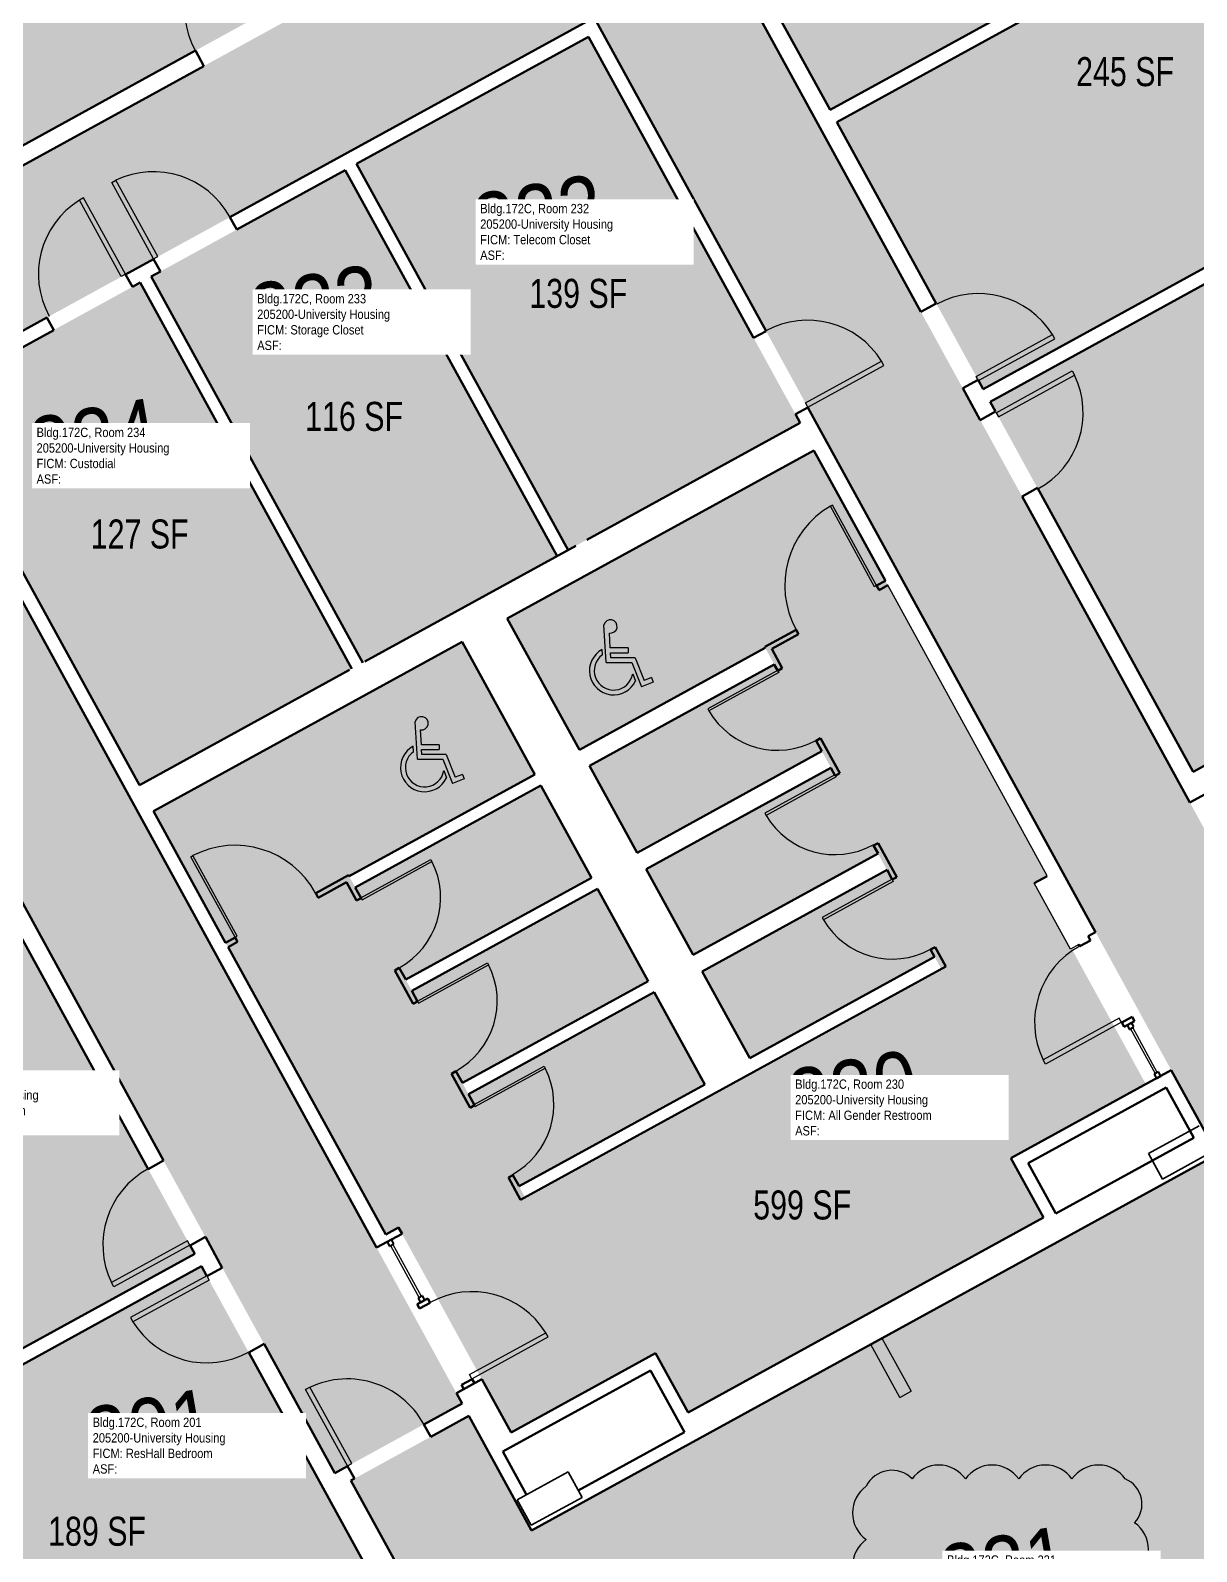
# Model space of a CAD drawing. Header units: inches. Extents: x 69235346 to 69237486, y 27657583 to 27660075.
# Drawn here: x 69235796 to 69236278, y 27659093 to 27659722 of the extents above; entities that cross this region are included whole.
import ezdxf
from ezdxf.enums import TextEntityAlignment as Align

# ---------------------------------------------------------------- set-up
doc = ezdxf.new("R2010")
doc.units = ezdxf.units.IN
doc.header["$LTSCALE"] = 100
doc.header["$MEASUREMENT"] = 0
doc.layers.get('0').update_dxf_attribs({"linetype": 'CONTINUOUS'})
for name, color, linetype in [('A-COLS', 5, 'CONTINUOUS'), ('A-DOOR', 2, 'CONTINUOUS'), ('A-GLAZ', 1, 'CONTINUOUS'), ('A-IDEN-ICON', 4, 'CONTINUOUS'), ('A-IDEN-RNUM', 7, 'CONTINUOUS'), ('A-IDEN-SNUM', 4, 'CONTINUOUS'), ('A-IDEN-VNUM', 4, 'CONTINUOUS'), ('A-WALL', 5, 'CONTINUOUS'), ('AREA-TEXT', 3, 'CONTINUOUS'), ('Rooms-Category-Color', 7, 'CONTINUOUS'), ('Rooms-College-Color', 7, 'CONTINUOUS'), ('Rooms-Department-Color', 7, 'CONTINUOUS'), ('Rooms-Division-Color', 7, 'CONTINUOUS'), ('Rooms-Information', 7, 'CONTINUOUS')]:
    doc.layers.add(name, color=color, linetype=linetype)
doc.layers.add('A-REV', color=1, linetype='CONTINUOUS', true_color=0xff0000)
doc.styles.add('CP_AREA', font='arial.ttf', dxfattribs={"height": 15})
doc.styles.add('CP_ROOMSNUMBER', font='arial.ttf', dxfattribs={"height": 1})
doc.styles.add('CP_ROOMVNUMBER', font='arial.ttf', dxfattribs={"width": 0.85, "height": 0.075})

# ---------------------------------------------------------------- blocks, each defined once
blk = doc.blocks.new('CPHC')
for p, q in [((5.49, 8), (5.01, 15.77)), ((6.31, 11), (6.12, 14.1)), ((4.7, 9.57), (4.63, 10.7)), ((10, 11), (6.31, 11)), ((6.37, 10), (10, 10)), ((6.43, 9), (6.37, 10)), ((10, 11), (10, 10)), ((5.49, 8), (10.79, 8)), ((11.48, 9), (6.43, 9)), ((10.79, 8), (12.74, 2.99)), ((11.48, 9), (13.31, 4.28)), ((10.95, 5.66), (11.53, 4.17)), ((15.18, 3.93), (12.74, 2.99)), ((14.82, 4.87), (13.31, 4.28)), ((14.82, 4.87), (15.18, 3.93))]:
    blk.add_line(p, q)
for centre, radius, start, end in [((6.35, 15.46), 1.38, 260.2584, 166.6451), ((7, 6.3), 5, 118.3454, 334.8586), ((7, 6.3), 4, 125.1719, 350.8537)]:
    blk.add_arc(centre, radius, start, end)

msp = doc.modelspace()

# ---------------------------------------------------------------- hatches: boundary and pattern name
at = {"layer": 'Rooms-Category-Color', "true_color": 0x728ef3}
for points in [[(69235727.57, 27659638.97), (69235981.57, 27659778.27), (69235894.35, 27659937.3), (69235640.36, 27659798)], [(69236179.63, 27659773.13), (69236262.21, 27659818.42), (69236202.56, 27659927.19), (69236182.17, 27659916.01), (69236180.55, 27659918.97), (69236042.07, 27659843.03), (69236126.43, 27659689.2), (69236202.71, 27659731.04)], [(69236267.89, 27659814.83), (69236264.98, 27659813.24), (69236187.61, 27659770.8), (69236210.69, 27659728.71), (69236129.26, 27659684.05), (69236189.82, 27659573.63), (69236328.29, 27659649.58), (69236326.91, 27659652.1), (69236347.96, 27659663.64), (69236349.34, 27659661.12), (69236390.82, 27659683.87), (69236307.18, 27659836.38), (69236298.8, 27659831.78), (69236281.86, 27659822.49)], [(69235925.82, 27659664.29), (69235845.48, 27659620.23), (69235933.08, 27659460.51), (69236013.42, 27659504.57)], [(69236329.84, 27659499.24), (69236412.42, 27659544.53), (69236353.07, 27659652.76), (69236332.68, 27659641.58), (69236331.07, 27659644.4), (69236192.64, 27659568.48), (69236276.64, 27659415.32), (69236352.92, 27659457.15)], [(69235791.35, 27659347.47), (69235652.93, 27659271.56), (69235654.1, 27659269.42), (69235633.66, 27659258.21), (69235704.62, 27659128.83), (69235863.48, 27659215.95)], [(69235800.31, 27659002.82), (69235938.73, 27659078.73), (69235916.56, 27659119.17), (69235915.12, 27659121.8), (69235866.3, 27659210.8), (69235707.44, 27659123.67), (69235778.4, 27658994.29), (69235798.84, 27659005.5)]]:
    msp.add_hatch(color=171, dxfattribs=at).paths.add_polyline_path(points)
at = {"layer": 'Rooms-Category-Color', "true_color": 0xadadad}
for points in [[(69235987.48, 27659927.49), (69235934.92, 27659898.67), (69235999.96, 27659780.09), (69235987.08, 27659773.02), (69235729.03, 27659631.5), (69235716.15, 27659624.44), (69235651.12, 27659743.02), (69235600.86, 27659715.46), (69235598.51, 27659714.17), (69235611.91, 27659689.73), (69235616.12, 27659682.06), (69235646.11, 27659627.37), (69235648.16, 27659623.64), (69235648.19, 27659623.59), (69235720.74, 27659491.3), (69235796.29, 27659353.53), (69235871.25, 27659216.86), (69235921.5, 27659125.23), (69235974.11, 27659154.08), (69235971.51, 27659158.83), (69235938.89, 27659218.31), (69235937.37, 27659221.08), (69235835.4, 27659407.01), (69235745, 27659571.83), (69235840.36, 27659624.12), (69235933.08, 27659674.97), (69236028.76, 27659727.45), (69236086.18, 27659622.75), (69236119.15, 27659562.63), (69236221.84, 27659375.38), (69236236.87, 27659347.98), (69236267.36, 27659292.39), (69236267.63, 27659291.9), (69236268.89, 27659289.6), (69236279.98, 27659269.38), (69236284.58, 27659260.99), (69236286.14, 27659258.14), (69236379.22, 27659088.43), (69236379.25, 27659088.37), (69236380.51, 27659086.07), (69236386.68, 27659074.83), (69236399.9, 27659050.73), (69236401.64, 27659047.55), (69236401.67, 27659047.49), (69236441.55, 27658974.77), (69236448.97, 27658961.24), (69236461.04, 27658967.86), (69236491.42, 27658984.52), (69236501.58, 27658990.09), (69236497.85, 27658996.89), (69236445.14, 27659093), (69236410.67, 27659155.86), (69236335.71, 27659292.53), (69236271.7, 27659409.25), (69236184.87, 27659567.57), (69236121.49, 27659683.14), (69236034.3, 27659842.12), (69236004.69, 27659896.11)], [(69236114.03, 27659559.75), (69236026.43, 27659719.47), (69235930.42, 27659666.82), (69236018.02, 27659507.1)], [(69235840.88, 27659617.71), (69235752.98, 27659569.5), (69235840.58, 27659409.78), (69235928.48, 27659457.99)], [(69235977.03, 27659281.6), (69235976.79, 27659282.04), (69235974.02, 27659287.08), (69236050.47, 27659329.01), (69236030.03, 27659366.27), (69235953.58, 27659324.35), (69235953.34, 27659324.78), (69235950.58, 27659329.83), (69236027.02, 27659371.75), (69236006.59, 27659409.01), (69235930.14, 27659367.09), (69235927.38, 27659372.13), (69236004.26, 27659414.3), (69235974.21, 27659469.1), (69235846.47, 27659399.04), (69235942.52, 27659223.9), (69235947.89, 27659226.85), (69235949.53, 27659223.86), (69235982.06, 27659164.54), (69235994.4, 27659142.05), (69236054.19, 27659174.84), (69236067.66, 27659150.29), (69236214.26, 27659230.7), (69236200.55, 27659255.69), (69236256.87, 27659286.57), (69236226.32, 27659342.27), (69236225.88, 27659342.03), (69236210.88, 27659369.37), (69236216.25, 27659372.31), (69236119.72, 27659548.33), (69236024.86, 27659496.31), (69235992.86, 27659478.76), (69236022.67, 27659424.39), (69236099.61, 27659466.59), (69236103.34, 27659459.8), (69236061.91, 27659437.07), (69236026.84, 27659417.84), (69236046.31, 27659382.33), (69236081.39, 27659401.56), (69236122.81, 27659424.29), (69236123.05, 27659423.85), (69236126.78, 27659417.05), (69236085.35, 27659394.33), (69236050.28, 27659375.1), (69236069.76, 27659339.59), (69236104.83, 27659358.82), (69236146.26, 27659381.54), (69236146.5, 27659381.1), (69236150.22, 27659374.31), (69236108.79, 27659351.59), (69236073.72, 27659332.35), (69236093.2, 27659296.84), (69236128.27, 27659316.08), (69236169.7, 27659338.8), (69236169.94, 27659338.36), (69236172.7, 27659333.32), (69236141.14, 27659316.01), (69236032.03, 27659256.17), (69236000.47, 27659238.86), (69236000.23, 27659239.3), (69235997.46, 27659244.34), (69236073.91, 27659286.26), (69236053.47, 27659323.53)], [(69236278.29, 27658880.46), (69236328.27, 27658907.87), (69236328, 27658908.36), (69236284.6, 27658987.49), (69236263.95, 27659025.14), (69236268.55, 27659027.67), (69236287.46, 27658993.2), (69236359.52, 27659032.72), (69236340.61, 27659067.19), (69236374.1, 27659085.55), (69236281.53, 27659254.33), (69236143.29, 27659178.52), (69236071.26, 27659139.01), (69236070.94, 27659138.84), (69236024.74, 27659113.5), (69236005.23, 27659102.8), (69236002.93, 27659101.54), (69236001.67, 27659103.84), (69235996.23, 27659113.76), (69235985.14, 27659133.98), (69235983.87, 27659136.28), (69235976.94, 27659148.93), (69235928.16, 27659122.18), (69235954.16, 27659074.79), (69235941.22, 27659067.7), (69236030.27, 27658905.33), (69236210.46, 27659004.14)]]:
    msp.add_hatch(color=253, dxfattribs=at).paths.add_polyline_path(points)
at = {"layer": 'Rooms-College-Color', "true_color": 0xadadad}
for points in [[(69235727.57, 27659638.97), (69235981.57, 27659778.27), (69235894.35, 27659937.3), (69235640.36, 27659798)], [(69235987.48, 27659927.49), (69235934.92, 27659898.67), (69235999.96, 27659780.09), (69235987.08, 27659773.02), (69235729.03, 27659631.5), (69235716.15, 27659624.44), (69235651.12, 27659743.02), (69235600.86, 27659715.46), (69235598.51, 27659714.17), (69235611.91, 27659689.73), (69235616.12, 27659682.06), (69235646.11, 27659627.37), (69235648.16, 27659623.64), (69235648.19, 27659623.59), (69235720.74, 27659491.3), (69235796.29, 27659353.53), (69235871.25, 27659216.86), (69235921.5, 27659125.23), (69235974.11, 27659154.08), (69235971.51, 27659158.83), (69235938.89, 27659218.31), (69235937.37, 27659221.08), (69235835.4, 27659407.01), (69235745, 27659571.83), (69235840.36, 27659624.12), (69235933.08, 27659674.97), (69236028.76, 27659727.45), (69236086.18, 27659622.75), (69236119.15, 27659562.63), (69236221.84, 27659375.38), (69236236.87, 27659347.98), (69236267.36, 27659292.39), (69236267.63, 27659291.9), (69236268.89, 27659289.6), (69236279.98, 27659269.38), (69236284.58, 27659260.99), (69236286.14, 27659258.14), (69236379.22, 27659088.43), (69236379.25, 27659088.37), (69236380.51, 27659086.07), (69236386.68, 27659074.83), (69236399.9, 27659050.73), (69236401.64, 27659047.55), (69236401.67, 27659047.49), (69236441.55, 27658974.77), (69236448.97, 27658961.24), (69236461.04, 27658967.86), (69236491.42, 27658984.52), (69236501.58, 27658990.09), (69236497.85, 27658996.89), (69236445.14, 27659093), (69236410.67, 27659155.86), (69236335.71, 27659292.53), (69236271.7, 27659409.25), (69236184.87, 27659567.57), (69236121.49, 27659683.14), (69236034.3, 27659842.12), (69236004.69, 27659896.11)], [(69236179.63, 27659773.13), (69236262.21, 27659818.42), (69236202.56, 27659927.19), (69236182.17, 27659916.01), (69236180.55, 27659918.97), (69236042.07, 27659843.03), (69236126.43, 27659689.2), (69236202.71, 27659731.04)], [(69236267.89, 27659814.83), (69236264.98, 27659813.24), (69236187.61, 27659770.8), (69236210.69, 27659728.71), (69236129.26, 27659684.05), (69236189.82, 27659573.63), (69236328.29, 27659649.58), (69236326.91, 27659652.1), (69236347.96, 27659663.64), (69236349.34, 27659661.12), (69236390.82, 27659683.87), (69236307.18, 27659836.38), (69236298.8, 27659831.78), (69236281.86, 27659822.49)], [(69236114.03, 27659559.75), (69236026.43, 27659719.47), (69235930.42, 27659666.82), (69236018.02, 27659507.1)], [(69235925.82, 27659664.29), (69235845.48, 27659620.23), (69235933.08, 27659460.51), (69236013.42, 27659504.57)], [(69236329.84, 27659499.24), (69236412.42, 27659544.53), (69236353.07, 27659652.76), (69236332.68, 27659641.58), (69236331.07, 27659644.4), (69236192.64, 27659568.48), (69236276.64, 27659415.32), (69236352.92, 27659457.15)], [(69235840.88, 27659617.71), (69235752.98, 27659569.5), (69235840.58, 27659409.78), (69235928.48, 27659457.99)], [(69235977.03, 27659281.6), (69235976.79, 27659282.04), (69235974.02, 27659287.08), (69236050.47, 27659329.01), (69236030.03, 27659366.27), (69235953.58, 27659324.35), (69235953.34, 27659324.78), (69235950.58, 27659329.83), (69236027.02, 27659371.75), (69236006.59, 27659409.01), (69235930.14, 27659367.09), (69235927.38, 27659372.13), (69236004.26, 27659414.3), (69235974.21, 27659469.1), (69235846.47, 27659399.04), (69235942.52, 27659223.9), (69235947.89, 27659226.85), (69235949.53, 27659223.86), (69235982.06, 27659164.54), (69235994.4, 27659142.05), (69236054.19, 27659174.84), (69236067.66, 27659150.29), (69236214.26, 27659230.7), (69236200.55, 27659255.69), (69236256.87, 27659286.57), (69236226.32, 27659342.27), (69236225.88, 27659342.03), (69236210.88, 27659369.37), (69236216.25, 27659372.31), (69236119.72, 27659548.33), (69236024.86, 27659496.31), (69235992.86, 27659478.76), (69236022.67, 27659424.39), (69236099.61, 27659466.59), (69236103.34, 27659459.8), (69236061.91, 27659437.07), (69236026.84, 27659417.84), (69236046.31, 27659382.33), (69236081.39, 27659401.56), (69236122.81, 27659424.29), (69236123.05, 27659423.85), (69236126.78, 27659417.05), (69236085.35, 27659394.33), (69236050.28, 27659375.1), (69236069.76, 27659339.59), (69236104.83, 27659358.82), (69236146.26, 27659381.54), (69236146.5, 27659381.1), (69236150.22, 27659374.31), (69236108.79, 27659351.59), (69236073.72, 27659332.35), (69236093.2, 27659296.84), (69236128.27, 27659316.08), (69236169.7, 27659338.8), (69236169.94, 27659338.36), (69236172.7, 27659333.32), (69236141.14, 27659316.01), (69236032.03, 27659256.17), (69236000.47, 27659238.86), (69236000.23, 27659239.3), (69235997.46, 27659244.34), (69236073.91, 27659286.26), (69236053.47, 27659323.53)], [(69235791.35, 27659347.47), (69235652.93, 27659271.56), (69235654.1, 27659269.42), (69235633.66, 27659258.21), (69235704.62, 27659128.83), (69235863.48, 27659215.95)], [(69236278.29, 27658880.46), (69236328.27, 27658907.87), (69236328, 27658908.36), (69236284.6, 27658987.49), (69236263.95, 27659025.14), (69236268.55, 27659027.67), (69236287.46, 27658993.2), (69236359.52, 27659032.72), (69236340.61, 27659067.19), (69236374.1, 27659085.55), (69236281.53, 27659254.33), (69236143.29, 27659178.52), (69236071.26, 27659139.01), (69236070.94, 27659138.84), (69236024.74, 27659113.5), (69236005.23, 27659102.8), (69236002.93, 27659101.54), (69236001.67, 27659103.84), (69235996.23, 27659113.76), (69235985.14, 27659133.98), (69235983.87, 27659136.28), (69235976.94, 27659148.93), (69235928.16, 27659122.18), (69235954.16, 27659074.79), (69235941.22, 27659067.7), (69236030.27, 27658905.33), (69236210.46, 27659004.14)], [(69235800.31, 27659002.82), (69235938.73, 27659078.73), (69235916.56, 27659119.17), (69235915.12, 27659121.8), (69235866.3, 27659210.8), (69235707.44, 27659123.67), (69235778.4, 27658994.29), (69235798.84, 27659005.5)]]:
    msp.add_hatch(color=253, dxfattribs=at).paths.add_polyline_path(points)
at = {"layer": 'Rooms-Department-Color', "true_color": 0x604aed}
for points in [[(69235727.57, 27659638.97), (69235981.57, 27659778.27), (69235894.35, 27659937.3), (69235640.36, 27659798)], [(69236179.63, 27659773.13), (69236262.21, 27659818.42), (69236202.56, 27659927.19), (69236182.17, 27659916.01), (69236180.55, 27659918.97), (69236042.07, 27659843.03), (69236126.43, 27659689.2), (69236202.71, 27659731.04)], [(69236267.89, 27659814.83), (69236264.98, 27659813.24), (69236187.61, 27659770.8), (69236210.69, 27659728.71), (69236129.26, 27659684.05), (69236189.82, 27659573.63), (69236328.29, 27659649.58), (69236326.91, 27659652.1), (69236347.96, 27659663.64), (69236349.34, 27659661.12), (69236390.82, 27659683.87), (69236307.18, 27659836.38), (69236298.8, 27659831.78), (69236281.86, 27659822.49)], [(69235925.82, 27659664.29), (69235845.48, 27659620.23), (69235933.08, 27659460.51), (69236013.42, 27659504.57)], [(69236329.84, 27659499.24), (69236412.42, 27659544.53), (69236353.07, 27659652.76), (69236332.68, 27659641.58), (69236331.07, 27659644.4), (69236192.64, 27659568.48), (69236276.64, 27659415.32), (69236352.92, 27659457.15)], [(69235791.35, 27659347.47), (69235652.93, 27659271.56), (69235654.1, 27659269.42), (69235633.66, 27659258.21), (69235704.62, 27659128.83), (69235863.48, 27659215.95)], [(69235800.31, 27659002.82), (69235938.73, 27659078.73), (69235916.56, 27659119.17), (69235915.12, 27659121.8), (69235866.3, 27659210.8), (69235707.44, 27659123.67), (69235778.4, 27658994.29), (69235798.84, 27659005.5)]]:
    msp.add_hatch(color=173, dxfattribs=at).paths.add_polyline_path(points)
at = {"layer": 'Rooms-Department-Color', "true_color": 0xacacac}
for points in [[(69235987.48, 27659927.49), (69235934.92, 27659898.67), (69235999.96, 27659780.09), (69235987.08, 27659773.02), (69235729.03, 27659631.5), (69235716.15, 27659624.44), (69235651.12, 27659743.02), (69235600.86, 27659715.46), (69235598.51, 27659714.17), (69235611.91, 27659689.73), (69235616.12, 27659682.06), (69235646.11, 27659627.37), (69235648.16, 27659623.64), (69235648.19, 27659623.59), (69235720.74, 27659491.3), (69235796.29, 27659353.53), (69235871.25, 27659216.86), (69235921.5, 27659125.23), (69235974.11, 27659154.08), (69235971.51, 27659158.83), (69235938.89, 27659218.31), (69235937.37, 27659221.08), (69235835.4, 27659407.01), (69235745, 27659571.83), (69235840.36, 27659624.12), (69235933.08, 27659674.97), (69236028.76, 27659727.45), (69236086.18, 27659622.75), (69236119.15, 27659562.63), (69236221.84, 27659375.38), (69236236.87, 27659347.98), (69236267.36, 27659292.39), (69236267.63, 27659291.9), (69236268.89, 27659289.6), (69236279.98, 27659269.38), (69236284.58, 27659260.99), (69236286.14, 27659258.14), (69236379.22, 27659088.43), (69236379.25, 27659088.37), (69236380.51, 27659086.07), (69236386.68, 27659074.83), (69236399.9, 27659050.73), (69236401.64, 27659047.55), (69236401.67, 27659047.49), (69236441.55, 27658974.77), (69236448.97, 27658961.24), (69236461.04, 27658967.86), (69236491.42, 27658984.52), (69236501.58, 27658990.09), (69236497.85, 27658996.89), (69236445.14, 27659093), (69236410.67, 27659155.86), (69236335.71, 27659292.53), (69236271.7, 27659409.25), (69236184.87, 27659567.57), (69236121.49, 27659683.14), (69236034.3, 27659842.12), (69236004.69, 27659896.11)], [(69236114.03, 27659559.75), (69236026.43, 27659719.47), (69235930.42, 27659666.82), (69236018.02, 27659507.1)], [(69235840.88, 27659617.71), (69235752.98, 27659569.5), (69235840.58, 27659409.78), (69235928.48, 27659457.99)], [(69235977.03, 27659281.6), (69235976.79, 27659282.04), (69235974.02, 27659287.08), (69236050.47, 27659329.01), (69236030.03, 27659366.27), (69235953.58, 27659324.35), (69235953.34, 27659324.78), (69235950.58, 27659329.83), (69236027.02, 27659371.75), (69236006.59, 27659409.01), (69235930.14, 27659367.09), (69235927.38, 27659372.13), (69236004.26, 27659414.3), (69235974.21, 27659469.1), (69235846.47, 27659399.04), (69235942.52, 27659223.9), (69235947.89, 27659226.85), (69235949.53, 27659223.86), (69235982.06, 27659164.54), (69235994.4, 27659142.05), (69236054.19, 27659174.84), (69236067.66, 27659150.29), (69236214.26, 27659230.7), (69236200.55, 27659255.69), (69236256.87, 27659286.57), (69236226.32, 27659342.27), (69236225.88, 27659342.03), (69236210.88, 27659369.37), (69236216.25, 27659372.31), (69236119.72, 27659548.33), (69236024.86, 27659496.31), (69235992.86, 27659478.76), (69236022.67, 27659424.39), (69236099.61, 27659466.59), (69236103.34, 27659459.8), (69236061.91, 27659437.07), (69236026.84, 27659417.84), (69236046.31, 27659382.33), (69236081.39, 27659401.56), (69236122.81, 27659424.29), (69236123.05, 27659423.85), (69236126.78, 27659417.05), (69236085.35, 27659394.33), (69236050.28, 27659375.1), (69236069.76, 27659339.59), (69236104.83, 27659358.82), (69236146.26, 27659381.54), (69236146.5, 27659381.1), (69236150.22, 27659374.31), (69236108.79, 27659351.59), (69236073.72, 27659332.35), (69236093.2, 27659296.84), (69236128.27, 27659316.08), (69236169.7, 27659338.8), (69236169.94, 27659338.36), (69236172.7, 27659333.32), (69236141.14, 27659316.01), (69236032.03, 27659256.17), (69236000.47, 27659238.86), (69236000.23, 27659239.3), (69235997.46, 27659244.34), (69236073.91, 27659286.26), (69236053.47, 27659323.53)], [(69236278.29, 27658880.46), (69236328.27, 27658907.87), (69236328, 27658908.36), (69236284.6, 27658987.49), (69236263.95, 27659025.14), (69236268.55, 27659027.67), (69236287.46, 27658993.2), (69236359.52, 27659032.72), (69236340.61, 27659067.19), (69236374.1, 27659085.55), (69236281.53, 27659254.33), (69236143.29, 27659178.52), (69236071.26, 27659139.01), (69236070.94, 27659138.84), (69236024.74, 27659113.5), (69236005.23, 27659102.8), (69236002.93, 27659101.54), (69236001.67, 27659103.84), (69235996.23, 27659113.76), (69235985.14, 27659133.98), (69235983.87, 27659136.28), (69235976.94, 27659148.93), (69235928.16, 27659122.18), (69235954.16, 27659074.79), (69235941.22, 27659067.7), (69236030.27, 27658905.33), (69236210.46, 27659004.14)]]:
    msp.add_hatch(color=253, dxfattribs=at).paths.add_polyline_path(points)
at = {"layer": 'Rooms-Division-Color', "true_color": 0x604aed}
for points in [[(69235727.57, 27659638.97), (69235981.57, 27659778.27), (69235894.35, 27659937.3), (69235640.36, 27659798)], [(69236179.63, 27659773.13), (69236262.21, 27659818.42), (69236202.56, 27659927.19), (69236182.17, 27659916.01), (69236180.55, 27659918.97), (69236042.07, 27659843.03), (69236126.43, 27659689.2), (69236202.71, 27659731.04)], [(69236267.89, 27659814.83), (69236264.98, 27659813.24), (69236187.61, 27659770.8), (69236210.69, 27659728.71), (69236129.26, 27659684.05), (69236189.82, 27659573.63), (69236328.29, 27659649.58), (69236326.91, 27659652.1), (69236347.96, 27659663.64), (69236349.34, 27659661.12), (69236390.82, 27659683.87), (69236307.18, 27659836.38), (69236298.8, 27659831.78), (69236281.86, 27659822.49)], [(69235925.82, 27659664.29), (69235845.48, 27659620.23), (69235933.08, 27659460.51), (69236013.42, 27659504.57)], [(69236329.84, 27659499.24), (69236412.42, 27659544.53), (69236353.07, 27659652.76), (69236332.68, 27659641.58), (69236331.07, 27659644.4), (69236192.64, 27659568.48), (69236276.64, 27659415.32), (69236352.92, 27659457.15)], [(69235791.35, 27659347.47), (69235652.93, 27659271.56), (69235654.1, 27659269.42), (69235633.66, 27659258.21), (69235704.62, 27659128.83), (69235863.48, 27659215.95)], [(69235800.31, 27659002.82), (69235938.73, 27659078.73), (69235916.56, 27659119.17), (69235915.12, 27659121.8), (69235866.3, 27659210.8), (69235707.44, 27659123.67), (69235778.4, 27658994.29), (69235798.84, 27659005.5)]]:
    msp.add_hatch(color=173, dxfattribs=at).paths.add_polyline_path(points)
at = {"layer": 'Rooms-Division-Color', "true_color": 0xadadad}
for points in [[(69235987.48, 27659927.49), (69235934.92, 27659898.67), (69235999.96, 27659780.09), (69235987.08, 27659773.02), (69235729.03, 27659631.5), (69235716.15, 27659624.44), (69235651.12, 27659743.02), (69235600.86, 27659715.46), (69235598.51, 27659714.17), (69235611.91, 27659689.73), (69235616.12, 27659682.06), (69235646.11, 27659627.37), (69235648.16, 27659623.64), (69235648.19, 27659623.59), (69235720.74, 27659491.3), (69235796.29, 27659353.53), (69235871.25, 27659216.86), (69235921.5, 27659125.23), (69235974.11, 27659154.08), (69235971.51, 27659158.83), (69235938.89, 27659218.31), (69235937.37, 27659221.08), (69235835.4, 27659407.01), (69235745, 27659571.83), (69235840.36, 27659624.12), (69235933.08, 27659674.97), (69236028.76, 27659727.45), (69236086.18, 27659622.75), (69236119.15, 27659562.63), (69236221.84, 27659375.38), (69236236.87, 27659347.98), (69236267.36, 27659292.39), (69236267.63, 27659291.9), (69236268.89, 27659289.6), (69236279.98, 27659269.38), (69236284.58, 27659260.99), (69236286.14, 27659258.14), (69236379.22, 27659088.43), (69236379.25, 27659088.37), (69236380.51, 27659086.07), (69236386.68, 27659074.83), (69236399.9, 27659050.73), (69236401.64, 27659047.55), (69236401.67, 27659047.49), (69236441.55, 27658974.77), (69236448.97, 27658961.24), (69236461.04, 27658967.86), (69236491.42, 27658984.52), (69236501.58, 27658990.09), (69236497.85, 27658996.89), (69236445.14, 27659093), (69236410.67, 27659155.86), (69236335.71, 27659292.53), (69236271.7, 27659409.25), (69236184.87, 27659567.57), (69236121.49, 27659683.14), (69236034.3, 27659842.12), (69236004.69, 27659896.11)], [(69236114.03, 27659559.75), (69236026.43, 27659719.47), (69235930.42, 27659666.82), (69236018.02, 27659507.1)], [(69235840.88, 27659617.71), (69235752.98, 27659569.5), (69235840.58, 27659409.78), (69235928.48, 27659457.99)], [(69235977.03, 27659281.6), (69235976.79, 27659282.04), (69235974.02, 27659287.08), (69236050.47, 27659329.01), (69236030.03, 27659366.27), (69235953.58, 27659324.35), (69235953.34, 27659324.78), (69235950.58, 27659329.83), (69236027.02, 27659371.75), (69236006.59, 27659409.01), (69235930.14, 27659367.09), (69235927.38, 27659372.13), (69236004.26, 27659414.3), (69235974.21, 27659469.1), (69235846.47, 27659399.04), (69235942.52, 27659223.9), (69235947.89, 27659226.85), (69235949.53, 27659223.86), (69235982.06, 27659164.54), (69235994.4, 27659142.05), (69236054.19, 27659174.84), (69236067.66, 27659150.29), (69236214.26, 27659230.7), (69236200.55, 27659255.69), (69236256.87, 27659286.57), (69236226.32, 27659342.27), (69236225.88, 27659342.03), (69236210.88, 27659369.37), (69236216.25, 27659372.31), (69236119.72, 27659548.33), (69236024.86, 27659496.31), (69235992.86, 27659478.76), (69236022.67, 27659424.39), (69236099.61, 27659466.59), (69236103.34, 27659459.8), (69236061.91, 27659437.07), (69236026.84, 27659417.84), (69236046.31, 27659382.33), (69236081.39, 27659401.56), (69236122.81, 27659424.29), (69236123.05, 27659423.85), (69236126.78, 27659417.05), (69236085.35, 27659394.33), (69236050.28, 27659375.1), (69236069.76, 27659339.59), (69236104.83, 27659358.82), (69236146.26, 27659381.54), (69236146.5, 27659381.1), (69236150.22, 27659374.31), (69236108.79, 27659351.59), (69236073.72, 27659332.35), (69236093.2, 27659296.84), (69236128.27, 27659316.08), (69236169.7, 27659338.8), (69236169.94, 27659338.36), (69236172.7, 27659333.32), (69236141.14, 27659316.01), (69236032.03, 27659256.17), (69236000.47, 27659238.86), (69236000.23, 27659239.3), (69235997.46, 27659244.34), (69236073.91, 27659286.26), (69236053.47, 27659323.53)], [(69236278.29, 27658880.46), (69236328.27, 27658907.87), (69236328, 27658908.36), (69236284.6, 27658987.49), (69236263.95, 27659025.14), (69236268.55, 27659027.67), (69236287.46, 27658993.2), (69236359.52, 27659032.72), (69236340.61, 27659067.19), (69236374.1, 27659085.55), (69236281.53, 27659254.33), (69236143.29, 27659178.52), (69236071.26, 27659139.01), (69236070.94, 27659138.84), (69236024.74, 27659113.5), (69236005.23, 27659102.8), (69236002.93, 27659101.54), (69236001.67, 27659103.84), (69235996.23, 27659113.76), (69235985.14, 27659133.98), (69235983.87, 27659136.28), (69235976.94, 27659148.93), (69235928.16, 27659122.18), (69235954.16, 27659074.79), (69235941.22, 27659067.7), (69236030.27, 27658905.33), (69236210.46, 27659004.14)]]:
    msp.add_hatch(color=253, dxfattribs=at).paths.add_polyline_path(points)

# ---------------------------------------------------------------- linework, layer by layer
at = {"layer": 'A-COLS', "lineweight": 35}
for p, q in [((69236258.17, 27659257.42), (69236279.21, 27659268.96)), ((69236263.94, 27659246.89), (69236258.17, 27659257.42)), ((69236284.98, 27659258.43), (69236263.94, 27659246.89)), ((69235996.99, 27659114.18), (69236018.04, 27659125.72)), ((69236018.04, 27659125.72), (69236023.81, 27659115.2)), ((69236002.76, 27659103.66), (69235996.99, 27659114.18)), ((69236023.81, 27659115.2), (69236002.76, 27659103.66))]:
    msp.add_line(p, q, dxfattribs=at)
at = {"layer": 'A-DOOR'}
for p, q in [((69235829.15, 27659659.11), (69235830.9, 27659660.08)), ((69235846.43, 27659627.6), (69235829.15, 27659659.11)), ((69235848.19, 27659628.56), (69235830.9, 27659660.08)), ((69235817.53, 27659652.74), (69235815.78, 27659651.78)), ((69235833.06, 27659620.26), (69235815.78, 27659651.78)), ((69235834.82, 27659621.23), (69235817.53, 27659652.74)), ((69235846.43, 27659627.6), (69235848.19, 27659628.56)), ((69235834.82, 27659621.23), (69235833.06, 27659620.26)), ((69236186.9, 27659578.95), (69236218.42, 27659596.23)), ((69236187.86, 27659577.19), (69236219.38, 27659594.48)), ((69236219.38, 27659594.48), (69236218.42, 27659596.23)), ((69236116.23, 27659567.95), (69236147.75, 27659585.23)), ((69236117.2, 27659566.19), (69236148.71, 27659583.48)), ((69236148.71, 27659583.48), (69236147.75, 27659585.23)), ((69236195.14, 27659563.93), (69236226.65, 27659581.22)), ((69236226.65, 27659581.22), (69236227.61, 27659579.46)), ((69236187.86, 27659577.19), (69236186.9, 27659578.95)), ((69236196.1, 27659562.18), (69236227.61, 27659579.46)), ((69236117.2, 27659566.19), (69236116.23, 27659567.95)), ((69236195.14, 27659563.93), (69236196.1, 27659562.18)), ((69236127.41, 27659525.73), (69236126.53, 27659525.25)), ((69236144.8, 27659491.94), (69236126.53, 27659525.25)), ((69236145.68, 27659492.42), (69236127.41, 27659525.73)), ((69236145.68, 27659492.42), (69236144.8, 27659491.94)), ((69236104.72, 27659457.27), (69236075.8, 27659441.41)), ((69236105.2, 27659456.4), (69236076.28, 27659440.54)), ((69236104.72, 27659457.27), (69236105.2, 27659456.4)), ((69236075.8, 27659441.41), (69236076.28, 27659440.54)), ((69236128.4, 27659414.09), (69236099.48, 27659398.23)), ((69236128.88, 27659413.22), (69236099.96, 27659397.35)), ((69236128.4, 27659414.09), (69236128.88, 27659413.22)), ((69236099.48, 27659398.23), (69236099.96, 27659397.35)), ((69235861.9, 27659380.26), (69235862.78, 27659380.74)), ((69235880.17, 27659346.95), (69235861.9, 27659380.26)), ((69235881.04, 27659347.43), (69235862.78, 27659380.74)), ((69235932.25, 27659363.25), (69235961.17, 27659379.11)), ((69235932.73, 27659362.38), (69235961.65, 27659378.24)), ((69235961.17, 27659379.11), (69235961.65, 27659378.24)), ((69236152.09, 27659370.91), (69236123.17, 27659355.05)), ((69236152.57, 27659370.03), (69236123.65, 27659354.17)), ((69236152.09, 27659370.91), (69236152.57, 27659370.03)), ((69235932.25, 27659363.25), (69235932.73, 27659362.38)), ((69236123.17, 27659355.05), (69236123.65, 27659354.17)), ((69235880.17, 27659346.95), (69235881.04, 27659347.43)), ((69235955.69, 27659320.51), (69235984.61, 27659336.37)), ((69235984.61, 27659336.37), (69235985.09, 27659335.49)), ((69235956.17, 27659319.63), (69235985.09, 27659335.49)), ((69235955.69, 27659320.51), (69235956.17, 27659319.63)), ((69236246.1, 27659313.48), (69236214.58, 27659296.2)), ((69236247.06, 27659311.73), (69236215.54, 27659294.45)), ((69236247.06, 27659311.73), (69236246.1, 27659313.48)), ((69235979.13, 27659277.77), (69236008.05, 27659293.63)), ((69235979.61, 27659276.89), (69236008.53, 27659292.75)), ((69236008.05, 27659293.63), (69236008.53, 27659292.75)), ((69236215.54, 27659294.45), (69236214.58, 27659296.2)), ((69235979.13, 27659277.77), (69235979.61, 27659276.89)), ((69235860.53, 27659221.32), (69235829.02, 27659204.04)), ((69235861.5, 27659219.57), (69235829.98, 27659202.29)), ((69235861.5, 27659219.57), (69235860.53, 27659221.32)), ((69235829.98, 27659202.29), (69235829.02, 27659204.04)), ((69235868.47, 27659206.86), (69235836.95, 27659189.57)), ((69235869.43, 27659205.1), (69235837.91, 27659187.82)), ((69235868.47, 27659206.86), (69235869.43, 27659205.1)), ((69235836.95, 27659189.57), (69235837.91, 27659187.82)), ((69235977.25, 27659166.04), (69236008.76, 27659183.32)), ((69235978.21, 27659164.28), (69236009.73, 27659181.57)), ((69236009.73, 27659181.57), (69236008.76, 27659183.32)), ((69235978.21, 27659164.28), (69235977.25, 27659166.04)), ((69235909.39, 27659159.79), (69235911.15, 27659160.75)), ((69235926.7, 27659128.23), (69235909.39, 27659159.79)), ((69235928.46, 27659129.19), (69235911.15, 27659160.75)), ((69235926.7, 27659128.23), (69235928.46, 27659129.19))]:
    msp.add_line(p, q, dxfattribs=at)
at = {"layer": 'A-DOOR', "lineweight": 25}
for centre, radius, start, end in [((69235895.31, 27659731.1), 36, 121.92664, 208.74191), ((69235846.43, 27659627.6), 36, 28.74191, 115.55717), ((69235834.82, 27659621.23), 36, 121.92664, 208.74191), ((69236187.86, 27659577.19), 36, 31.92664, 118.74191), ((69236117.2, 27659566.19), 36, 31.92664, 118.74191), ((69236195.14, 27659563.93), 36, 298.74191, 25.55717), ((69236145.68, 27659492.42), 38, 120.24986, 208.74191), ((69236104.72, 27659457.27), 33, 210.47841, 298.74191), ((69236128.4, 27659414.09), 33, 210.47841, 298.74191), ((69235880.17, 27659346.95), 38, 28.74191, 117.23395), ((69235932.25, 27659363.25), 33, 298.74191, 27.0054), ((69236152.09, 27659370.91), 33, 210.47841, 298.74191), ((69236247.06, 27659311.73), 36, 118.74191, 205.55717), ((69235955.69, 27659320.51), 33, 298.74191, 27.0054), ((69235979.13, 27659277.77), 33, 298.74191, 27.0054), ((69235861.5, 27659219.57), 36, 118.74191, 205.55717), ((69235978.21, 27659164.28), 36, 31.92664, 118.74191), ((69235868.47, 27659206.86), 36, 211.92664, 298.74191), ((69235926.7, 27659128.23), 36, 28.74191, 118.74191)]:
    msp.add_arc(centre, radius, start, end, dxfattribs=at)
at = {"layer": 'A-GLAZ', "lineweight": 40, "extrusion": (0, 0, -1)}
for p, q in [((69236251.15, 27659311.55), (69236249.4, 27659310.59)), ((69236249.4, 27659310.59), (69236250.36, 27659308.83)), ((69236252.11, 27659309.8), (69236251.15, 27659311.55)), ((69236250.36, 27659308.83), (69236252.11, 27659309.8)), ((69236262.28, 27659291.25), (69236260.53, 27659290.29)), ((69236260.53, 27659290.29), (69236261.49, 27659288.53)), ((69236261.49, 27659288.53), (69236263.24, 27659289.5)), ((69236263.24, 27659289.5), (69236262.28, 27659291.25)), ((69235944.91, 27659221.89), (69235943.15, 27659220.93)), ((69235943.15, 27659220.93), (69235944.11, 27659219.18)), ((69235944.11, 27659219.18), (69235945.87, 27659220.14)), ((69235945.87, 27659220.14), (69235944.91, 27659221.89)), ((69235957.72, 27659198.53), (69235955.97, 27659197.56)), ((69235955.97, 27659197.56), (69235956.93, 27659195.81)), ((69235958.68, 27659196.77), (69235957.72, 27659198.53)), ((69235956.93, 27659195.81), (69235958.68, 27659196.77))]:
    msp.add_line(p, q, dxfattribs=at)
at = {"layer": 'A-GLAZ'}
for p, q in [((69236251.67, 27659309.56), (69236250.8, 27659309.07)), ((69236250.8, 27659309.07), (69236260.97, 27659290.53)), ((69236261.84, 27659291.01), (69236251.67, 27659309.56)), ((69236260.97, 27659290.53), (69236261.84, 27659291.01)), ((69235945.43, 27659219.9), (69235944.55, 27659219.42)), ((69235944.55, 27659219.42), (69235956.41, 27659197.8)), ((69235957.28, 27659198.28), (69235945.43, 27659219.9)), ((69235956.41, 27659197.8), (69235957.28, 27659198.28))]:
    msp.add_line(p, q, dxfattribs=at)
at = {"layer": 'A-REV'}
msp.add_lwpolyline([(69236141.41, 27659017.3, 0.520567), (69236163.45, 27659017.3, 0.520567), (69236185.5, 27659017.3, 0.520567), (69236207.55, 27659017.3, 0.520567), (69236229.6, 27659017.3, 0.520567), (69236251.64, 27659017.3, 0.520567), (69236252.45, 27659038.54, 0.520567), (69236252.45, 27659060.59, 0.520567), (69236252.45, 27659082.64, 0.520567), (69236252.45, 27659104.68, 0.520567), (69236248.58, 27659122.86, 0.520567), (69236226.53, 27659122.86, 0.520567), (69236204.48, 27659122.86, 0.520567), (69236182.44, 27659122.86, 0.520567), (69236160.39, 27659122.86, 0.520567), (69236141.41, 27659119.79, 0.520567), (69236141.41, 27659097.75, 0.520567), (69236141.41, 27659075.7, 0.520567), (69236141.41, 27659053.65, 0.520567), (69236141.41, 27659031.6, 0.520567)], format="xyb", close=True, dxfattribs=at)
at = {"layer": 'A-WALL', "lineweight": 50}
for p, q in [((69236055.33, 27659803.78), (69236164.01, 27659605.6)), ((69236126.43, 27659689.2), (69236061.68, 27659807.26)), ((69236028.76, 27659727.45), (69235878.06, 27659644.8)), ((69236099.94, 27659597.65), (69236028.76, 27659727.45)), ((69236202.71, 27659731.04), (69236126.43, 27659689.2)), ((69236129.26, 27659684.05), (69236210.69, 27659728.71)), ((69235930.42, 27659666.82), (69236026.43, 27659719.47)), ((69236026.43, 27659719.47), (69236094.79, 27659594.82)), ((69235863.8, 27659713.68), (69235727.57, 27659638.97)), ((69235867.29, 27659707.33), (69235863.8, 27659713.68)), ((69235716.15, 27659624.44), (69235867.29, 27659707.33)), ((69236170.37, 27659609.09), (69236129.26, 27659684.05)), ((69235880.88, 27659639.65), (69235925.82, 27659664.29)), ((69235925.82, 27659664.29), (69236013.42, 27659504.57)), ((69236018.02, 27659507.1), (69235930.42, 27659666.82)), ((69235878.06, 27659644.8), (69235880.88, 27659639.65)), ((69236328.24, 27659649.55), (69236189.82, 27659573.63)), ((69236192.64, 27659568.48), (69236331.07, 27659644.4)), ((69235846.49, 27659627.49), (69235834.88, 27659621.12)), ((69235849.32, 27659622.34), (69235846.49, 27659627.49)), ((69235834.88, 27659621.12), (69235837.7, 27659615.97)), ((69235845.48, 27659620.23), (69235849.32, 27659622.34)), ((69235933.08, 27659460.51), (69235845.48, 27659620.23)), ((69235837.7, 27659615.97), (69235840.88, 27659617.71)), ((69235840.88, 27659617.71), (69235928.48, 27659457.99)), ((69236164.01, 27659605.6), (69236170.37, 27659609.09)), ((69235802.33, 27659603.26), (69235745, 27659571.83)), ((69235805.15, 27659598.11), (69235802.33, 27659603.26)), ((69235752.98, 27659569.5), (69235805.15, 27659598.11)), ((69236094.79, 27659594.82), (69236099.94, 27659597.65)), ((69236187.68, 27659577.52), (69236181.32, 27659574.04)), ((69236189.82, 27659573.63), (69236187.68, 27659577.52)), ((69235745, 27659571.83), (69235938.77, 27659218.53)), ((69235840.58, 27659409.78), (69235752.98, 27659569.5)), ((69236181.32, 27659574.04), (69236188.54, 27659560.88)), ((69236194.89, 27659564.37), (69236192.64, 27659568.48)), ((69236117.26, 27659566.08), (69236112.1, 27659563.26)), ((69236112.1, 27659563.26), (69236114.03, 27659559.75)), ((69236236.3, 27659349.03), (69236117.26, 27659566.08)), ((69236188.54, 27659560.88), (69236194.89, 27659564.37)), ((69236114.03, 27659559.75), (69236025.8, 27659511.36)), ((69235992.86, 27659478.76), (69236119.72, 27659548.33)), ((69236119.72, 27659548.33), (69236149.29, 27659494.41)), ((69236212.21, 27659532.81), (69236205.85, 27659529.32)), ((69236276.64, 27659415.32), (69236212.21, 27659532.81)), ((69236205.85, 27659529.32), (69236275.33, 27659402.62)), ((69236021.2, 27659508.84), (69235933.96, 27659460.99)), ((69236024.86, 27659496.31), (69236024.62, 27659496.75)), ((69236149.29, 27659494.41), (69236145.68, 27659492.42)), ((69236145.68, 27659492.42), (69236146.7, 27659490.56)), ((69236146.7, 27659490.56), (69236150.32, 27659492.55)), ((69235992.86, 27659478.76), (69236022.67, 27659424.39)), ((69236112.36, 27659474.15), (69236099.37, 27659467.03)), ((69236113.38, 27659472.29), (69236112.36, 27659474.15)), ((69235846.47, 27659399.04), (69235974.21, 27659469.1)), ((69235974.21, 27659469.1), (69236004.26, 27659414.3)), ((69236102.26, 27659466.19), (69236113.38, 27659472.29)), ((69236099.61, 27659466.59), (69236022.67, 27659424.39)), ((69236099.37, 27659467.03), (69236099.61, 27659466.59)), ((69236106.64, 27659458.19), (69236102.26, 27659466.19)), ((69235927.6, 27659457.51), (69235840.58, 27659409.78)), ((69236026.84, 27659417.84), (69236103.34, 27659459.8)), ((69236103.34, 27659459.8), (69236104.78, 27659457.17)), ((69236104.78, 27659457.17), (69236106.64, 27659458.19)), ((69236352.92, 27659457.15), (69236276.64, 27659415.32)), ((69235850.6, 27659254.51), (69235741.69, 27659453.1)), ((69236046.55, 27659381.89), (69236123.05, 27659423.85)), ((69236122.51, 27659429.25), (69236120.65, 27659428.23)), ((69236120.65, 27659428.23), (69236123.05, 27659423.85)), ((69236130.45, 27659414.79), (69236122.51, 27659429.25)), ((69236046.55, 27659381.89), (69236026.84, 27659417.84)), ((69236004.26, 27659414.3), (69235927.38, 27659372.13)), ((69236050.28, 27659375.1), (69236126.78, 27659417.05)), ((69236128.58, 27659413.76), (69236126.78, 27659417.05)), ((69236128.58, 27659413.76), (69236130.45, 27659414.79)), ((69235929.9, 27659367.53), (69236006.78, 27659409.69)), ((69236006.78, 27659409.69), (69236027.7, 27659371.55)), ((69236275.33, 27659402.62), (69236281.69, 27659406.11)), ((69235876.28, 27659344.68), (69235846.47, 27659399.04)), ((69236146.32, 27659385.85), (69236144.45, 27659384.83)), ((69236154.01, 27659371.82), (69236146.32, 27659385.85)), ((69236146.26, 27659381.54), (69236069.76, 27659339.59)), ((69236146.26, 27659381.54), (69236144.45, 27659384.83)), ((69236069.76, 27659339.59), (69236050.28, 27659375.1)), ((69236073.48, 27659332.79), (69236149.98, 27659374.75)), ((69236149.98, 27659374.75), (69236152.15, 27659370.8)), ((69235927.14, 27659372.57), (69235913.55, 27659365.12)), ((69235914.57, 27659363.25), (69235926.29, 27659369.68)), ((69235926.29, 27659369.68), (69235930.44, 27659362.12)), ((69235927.38, 27659372.13), (69235927.14, 27659372.57)), ((69235932.31, 27659363.14), (69235929.9, 27659367.53)), ((69236027.7, 27659371.55), (69235950.82, 27659329.39)), ((69236152.15, 27659370.8), (69236154.01, 27659371.82)), ((69236216.3, 27659372.24), (69236210.92, 27659369.29)), ((69235913.55, 27659365.12), (69235914.57, 27659363.25)), ((69235930.44, 27659362.12), (69235932.31, 27659363.14)), ((69235953.34, 27659324.78), (69236030.23, 27659366.95)), ((69236030.23, 27659366.95), (69236051.14, 27659328.81)), ((69236233.23, 27659347.34), (69236236.3, 27659349.03)), ((69235791.35, 27659347.47), (69235844.24, 27659251.02)), ((69235880.23, 27659346.84), (69235876.28, 27659344.68)), ((69235877.3, 27659342.82), (69235881.25, 27659344.98)), ((69235942.52, 27659223.9), (69235877.3, 27659342.82)), ((69235881.25, 27659344.98), (69235880.23, 27659346.84)), ((69236169.88, 27659342.89), (69236168.01, 27659341.87)), ((69236169.7, 27659338.8), (69236168.01, 27659341.87)), ((69236174.33, 27659334.78), (69236169.88, 27659342.89)), ((69236229.39, 27659343.95), (69236229.81, 27659343.18)), ((69236229.81, 27659343.18), (69236234.19, 27659345.59)), ((69236234.19, 27659345.59), (69236233.23, 27659347.34)), ((69236169.7, 27659338.8), (69236093.2, 27659296.84)), ((69235948.17, 27659334.21), (69235946.31, 27659333.19)), ((69235946.31, 27659333.19), (69235953.88, 27659319.38)), ((69235950.82, 27659329.39), (69235948.17, 27659334.21)), ((69235998.36, 27659238.27), (69236174.33, 27659334.78)), ((69236093.2, 27659296.84), (69236073.48, 27659332.79)), ((69235955.75, 27659320.4), (69235953.34, 27659324.78)), ((69236051.14, 27659328.81), (69235974.26, 27659286.64)), ((69235976.79, 27659282.04), (69236053.67, 27659324.21)), ((69236053.67, 27659324.21), (69236074.59, 27659286.07)), ((69235953.88, 27659319.38), (69235955.75, 27659320.4)), ((69236251.5, 27659314.02), (69236247.12, 27659311.62)), ((69236247.12, 27659311.62), (69236248.08, 27659309.87)), ((69236248.08, 27659309.87), (69236252.46, 27659312.27)), ((69236252.46, 27659312.27), (69236251.5, 27659314.02)), ((69235971.62, 27659291.47), (69235969.75, 27659290.44)), ((69235974.26, 27659286.64), (69235971.62, 27659291.47)), ((69236267.63, 27659291.9), (69236201.23, 27659255.49)), ((69236359.54, 27659124.31), (69236267.63, 27659291.9)), ((69235969.75, 27659290.44), (69235977.45, 27659276.42)), ((69236074.59, 27659286.07), (69235997.7, 27659243.9)), ((69235979.31, 27659277.44), (69235976.79, 27659282.04)), ((69236208.36, 27659253.41), (69236265.55, 27659284.77)), ((69236265.55, 27659284.77), (69236276.97, 27659263.95)), ((69235977.45, 27659276.42), (69235979.31, 27659277.44)), ((69236276.97, 27659263.95), (69236219.78, 27659232.59)), ((69235844.24, 27659251.02), (69235850.6, 27659254.51)), ((69236002.93, 27659101.54), (69236281.53, 27659254.33)), ((69236214.7, 27659230.94), (69236201.23, 27659255.49)), ((69235995.18, 27659248.5), (69235993.32, 27659247.48)), ((69235993.32, 27659247.48), (69235998.36, 27659238.27)), ((69235997.7, 27659243.9), (69235995.18, 27659248.5)), ((69236219.78, 27659232.59), (69236208.36, 27659253.41)), ((69236214.7, 27659230.94), (69236067.66, 27659150.29)), ((69235867.91, 27659222.95), (69235861.56, 27659219.46)), ((69235874.89, 27659210.23), (69235867.91, 27659222.95)), ((69235938.77, 27659218.53), (69235949.29, 27659224.3)), ((69235947.89, 27659226.85), (69235942.52, 27659223.9)), ((69235949.29, 27659224.3), (69235947.89, 27659226.85)), ((69235863.48, 27659215.95), (69235704.62, 27659128.83)), ((69235861.56, 27659219.46), (69235863.48, 27659215.95)), ((69235707.44, 27659123.67), (69235866.3, 27659210.8)), ((69235866.3, 27659210.8), (69235868.53, 27659206.75)), ((69235868.53, 27659206.75), (69235874.89, 27659210.23)), ((69235960, 27659197.49), (69235955.61, 27659195.09)), ((69235960.96, 27659195.74), (69235960, 27659197.49)), ((69235955.61, 27659195.09), (69235956.58, 27659193.33)), ((69235956.58, 27659193.33), (69235960.96, 27659195.74)), ((69235892.2, 27659178.67), (69235885.84, 27659175.18)), ((69235921.5, 27659125.23), (69235892.2, 27659178.67)), ((69235885.84, 27659175.18), (69235938.73, 27659078.73)), ((69235994.4, 27659142.05), (69236054.19, 27659174.84)), ((69236067.66, 27659150.29), (69236054.19, 27659174.84)), ((69235991, 27659134.2), (69236052.11, 27659167.72)), ((69236052.11, 27659167.72), (69236066.12, 27659142.18)), ((69235982.3, 27659164.1), (69235971.78, 27659158.33)), ((69235978.27, 27659164.17), (69235973.89, 27659161.77)), ((69235973.89, 27659161.77), (69235974.85, 27659160.02)), ((69235979.23, 27659162.42), (69235978.27, 27659164.17)), ((69235994.4, 27659142.05), (69235982.3, 27659164.1)), ((69235974.11, 27659154.08), (69235958.33, 27659145.43)), ((69235971.78, 27659158.33), (69235974.11, 27659154.08)), ((69235961.15, 27659140.28), (69235976.94, 27659148.93)), ((69235976.94, 27659148.93), (69236002.93, 27659101.54)), ((69235958.33, 27659145.43), (69235961.15, 27659140.28)), ((69236066.12, 27659142.18), (69236022.21, 27659118.1)), ((69236000.83, 27659116.28), (69235991, 27659134.2)), ((69235926.76, 27659128.12), (69235921.5, 27659125.23)), ((69235929.59, 27659122.97), (69235926.76, 27659128.12)), ((69235928.16, 27659122.18), (69235929.59, 27659122.97)), ((69235954.16, 27659074.79), (69235928.16, 27659122.18))]:
    msp.add_line(p, q, dxfattribs=at)
at = {"layer": 'A-WALL'}
for p, q in [((69236216.25, 27659372.31), (69236150.32, 27659492.55)), ((69236225.88, 27659342.03), (69236210.92, 27659369.29)), ((69236229.39, 27659343.95), (69236225.88, 27659342.03)), ((69236155.31, 27659156.6), (69236143.29, 27659178.52)), ((69236147.89, 27659181.04), (69236159.92, 27659159.12)), ((69236155.31, 27659156.6), (69236159.92, 27659159.12))]:
    msp.add_line(p, q, dxfattribs=at)

# ---------------------------------------------------------------- block references
at = {"layer": 'A-IDEN-ICON', "xscale": 2, "yscale": 2, "zscale": 2}
for p in [(69236022.84, 27659444.58), (69235944.66, 27659404.53)]:
    msp.add_blockref('CPHC', p, dxfattribs=at)

# ---------------------------------------------------------------- texts
at = {"layer": 'A-IDEN-RNUM', "style": 'CP_ROOMSNUMBER'}
for s, p in [('0232-00', (69235997.37, 27659638.97)), ('0233-00', (69235910.13, 27659602.27)), ('0234-00', (69235822.3, 27659545.66)), ('0230-00', (69236135.21, 27659273.73)), ('0201-00', (69235845.51, 27659136.17))]:
    msp.add_text(s, height=1, dxfattribs=at).set_placement(p)
at = {"layer": 'A-IDEN-SNUM', "style": 'CP_ROOMSNUMBER'}
for s, p in [('172C023200', (69236005.79, 27659638.23)), ('172C023300', (69235910.04, 27659602.25)), ('172C023400', (69235822.2, 27659545.65)), ('172C023000', (69236136.12, 27659276.02)), ('172C020100', (69235845.41, 27659136.15))]:
    msp.add_text(s, height=1, dxfattribs=at).set_placement(p)
at = {"layer": 'A-IDEN-VNUM', "style": 'CP_ROOMVNUMBER', "width": 0.85}
for s, p in [('232', (69235981.64, 27659627.09)), ('233', (69235889.36, 27659589.79)), ('234', (69235798.05, 27659534.5)), ('230', (69236111.98, 27659264.88)), ('201', (69235821.27, 27659125)), ('231', (69236174.85, 27659068.01))]:
    msp.add_text(s, height=27, rotation=9.9791, dxfattribs=at).set_placement(p)
at = {"layer": 'AREA-TEXT', "style": 'CP_AREA', "width": 0.75}
for s, p in [('245 SF', (69236248.5, 27659705)), ('139 SF', (69236022.23, 27659613.28)), ('116 SF', (69235929.45, 27659562.4)), ('127 SF', (69235840.73, 27659513.74)), ('599 SF', (69236114.88, 27659236.18)), ('189 SF', (69235823.09, 27659101.2))]:
    msp.add_text(s, height=12, dxfattribs=at).set_placement(p, align=Align.MIDDLE_CENTER)

# ---------------------------------------------------------------- next in the draw order: texts
at = {"layer": 'Rooms-Information', "char_height": 3.8571, "width": 86.4, "attachment_point": 7, "style": 'CP_ROOMVNUMBER', "bg_fill": 3, "box_fill_scale": 1.5, "bg_fill_color": 256, "bg_fill_true_color": 13158600, "bg_fill_transparency": 0}
for s, insert in [('Bldg.172C, Room 232^M^J205200-University Housing^M^JFICM: Telecom Closet^M^JASF: ', (69235981.64, 27659627.09)), ('Bldg.172C, Room 233^M^J205200-University Housing^M^JFICM: Storage Closet^M^JASF: ', (69235889.36, 27659589.79)), ('Bldg.172C, Room 234^M^J205200-University Housing^M^JFICM: Custodial^M^JASF: ', (69235798.05, 27659534.5)), ('Bldg.172C, Room 202^M^J205200-University Housing^M^JFICM: ResHall Bedroom^M^JASF: ', (69235743.93, 27659266.81)), ('Bldg.172C, Room 230^M^J205200-University Housing^M^JFICM: All Gender Restroom^M^JASF: ', (69236111.98, 27659264.88)), ('Bldg.172C, Room 201^M^J205200-University Housing^M^JFICM: ResHall Bedroom^M^JASF: ', (69235821.27, 27659125)), ('Bldg.172C, Room 231^M^J205200-University Housing^M^JFICM: All Gender Restroom^M^JASF: ', (69236174.85, 27659068.01))]:
    msp.add_mtext(s, dxfattribs=dict(at, insert=insert))

doc.saveas('drawing.dxf')
